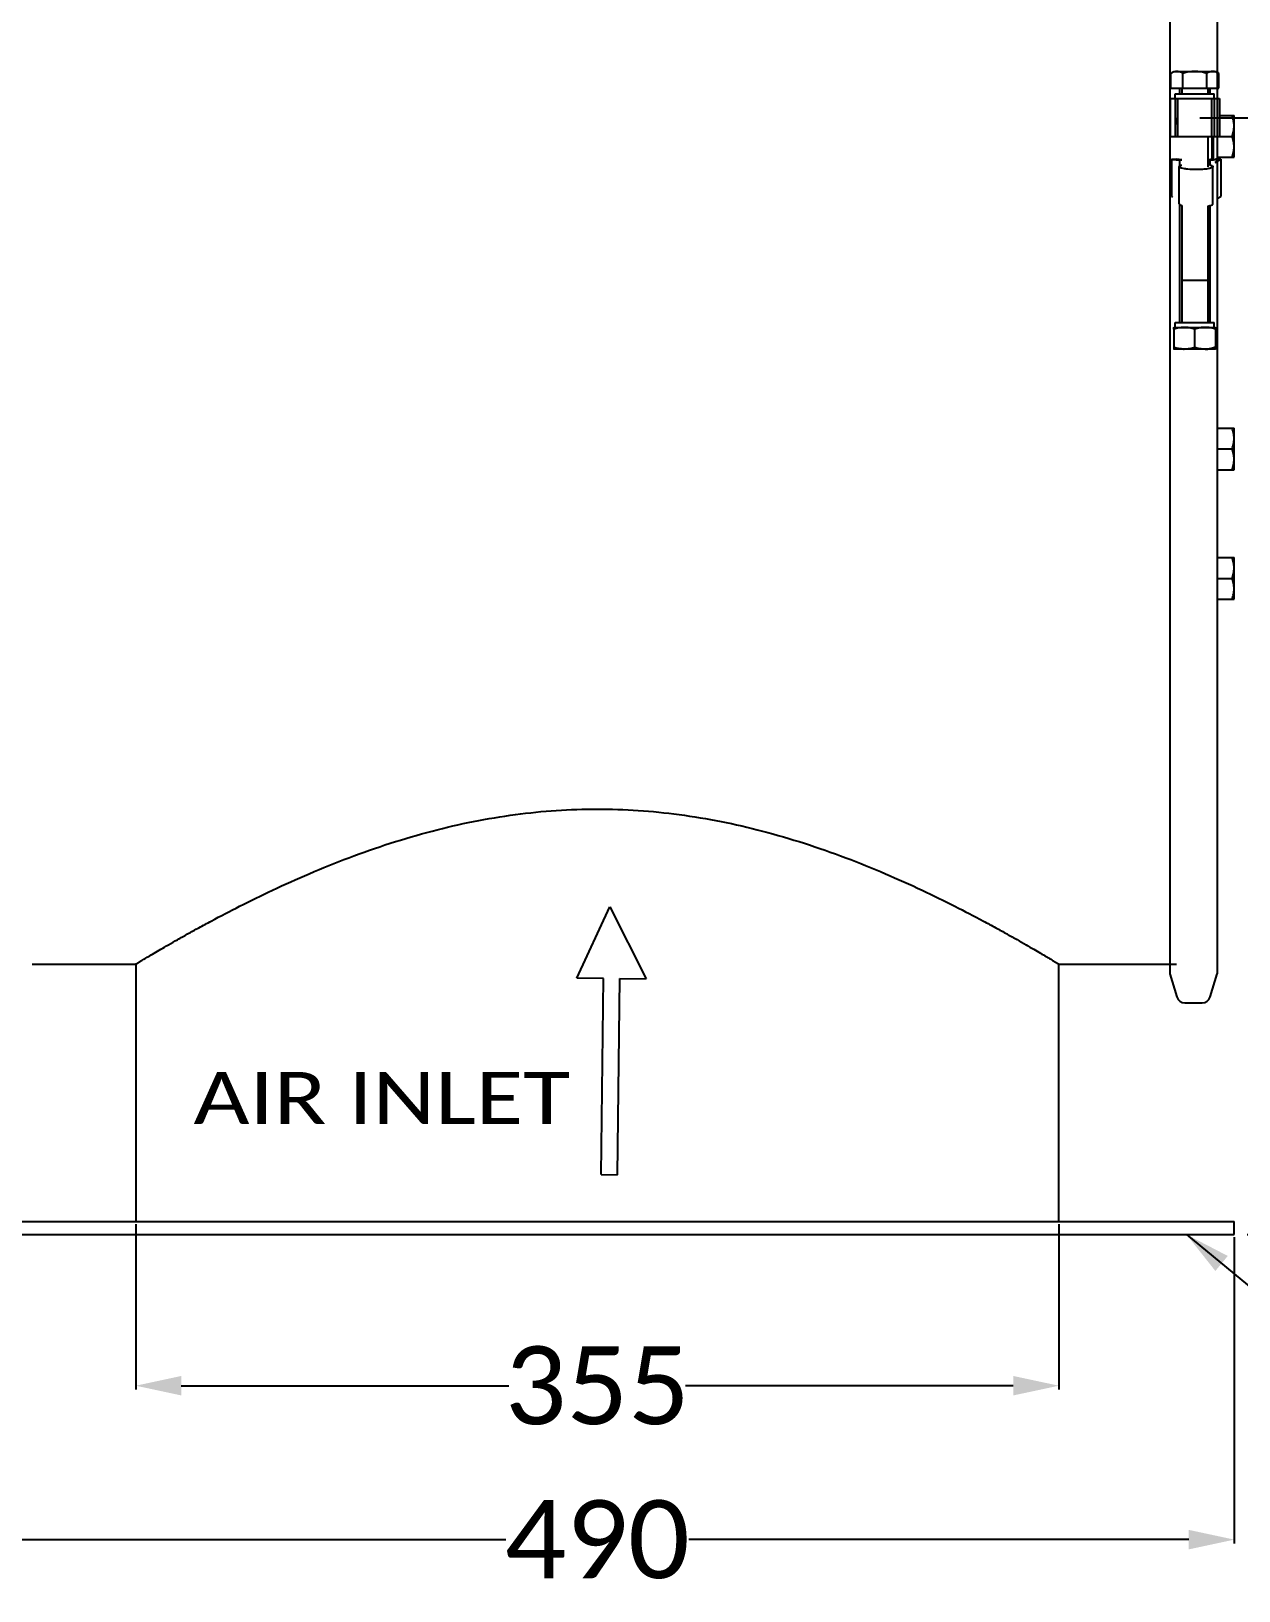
# Model space of a CAD drawing. Header units: millimetres. Extents: x 750 to 8479, y 2174 to 4333.
# Drawn here: x 7466 to 7930, y 3192 to 3792 of the extents above; entities that cross this region are included whole.
import ezdxf
from ezdxf.enums import TextEntityAlignment as Align

# ---------------------------------------------------------------- set-up
doc = ezdxf.new("R2010")
doc.units = ezdxf.units.MM
doc.header["$LTSCALE"] = 153.67
doc.header["$PDMODE"] = 3
doc.header["$PDSIZE"] = 8
doc.layers.get('0').update_dxf_attribs({"linetype": 'CONTINUOUS'})
doc.layers.get('Defpoints').update_dxf_attribs({"linetype": 'CONTINUOUS'})
doc.layers.add('00_BUW_DATUM', color=7, linetype='CONTINUOUS')
doc.layers.add('02___PRT_ALL_AXES', color=7, linetype='CONTINUOUS')
doc.styles.get("Standard").update_dxf_attribs({"font": 'calibri.ttf'})
doc.dimstyles.new('DIMSTYLE_2', dxfattribs={"dimtxt": 17.5, "dimasz": 17.5, "dimexe": 1.5, "dimexo": 1, "dimgap": 0.875, "dimtad": 1, "dimdec": 0, "dimdsep": 46, "dimtxsty": 'Standard', "dimblk": '_FILLED', "dimblk1": '_FILLED', "dimblk2": '_FILLED', "dimcen": 0.09, "dimazin": 2, "dimtp": 0.01, "dimtm": 0.01, "dimtfac": 1, "dimtdec": 0, "dimtofl": 0, "dimtmove": 0, "dimatfit": 3, "dimldrblk": '_FILLED', "dimfxl": 1, "dimtolj": 1, "dimarcsym": 0})
doc.dimstyles.get("Standard").update_dxf_attribs({"dimtxt": 17.5, "dimasz": 17.5, "dimexe": 1.5, "dimexo": 1, "dimtad": 1, "dimdsep": 46, "dimtxsty": 'Standard', "dimblk": '_FILLED', "dimblk1": '_FILLED', "dimblk2": '_FILLED', "dimcen": 0.09, "dimazin": 2, "dimtol": 1, "dimtp": 0.01, "dimtm": 0.01, "dimtfac": 1, "dimtofl": 0, "dimtmove": 0, "dimatfit": 3, "dimldrblk": '_FILLED', "dimfxl": 1, "dimtolj": 1, "dimarcsym": 0})

# ---------------------------------------------------------------- blocks, each defined once
blk = doc.blocks.new('_FILLED')
at = {"color": 0, "linetype": 'ByBlock'}
blk.add_solid([(0, 0), (-1, 0.214), (-1, -0.214)], dxfattribs=at)
blk = doc.blocks.new('*D60')
at = {"color": 0, "lineweight": -2}
for p, q in [((7924.22, 4036.31), (8087.79, 4036.31)), ((8086.29, 3346.31), (8086.29, 4018.81)), ((7933.72, 3328.81), (8087.79, 3328.81))]:
    blk.add_line(p, q, dxfattribs=at)
at = {"layer": 'Defpoints', "color": 0}
for p in [(7923.22, 4036.31), (8086.29, 4036.31), (7932.72, 3328.81)]:
    blk.add_point(p, dxfattribs=at)
at = {"color": 0, "linetype": 'ByBlock', "lineweight": -2, "xscale": 17.5, "yscale": 17.5, "zscale": 17.5}
for p, rotation in [((8086.29, 4036.31), 90), ((8086.29, 3328.81), 270)]:
    blk.add_blockref('_FILLED', p, dxfattribs=dict(at, rotation=rotation))
at = {"color": 0, "insert": (8045.41, 3632.59), "char_height": 30, "attachment_point": 2, "rotation": 90, "line_spacing_factor": 0.9}
blk.add_mtext('\\A1;L-708', dxfattribs=at)
blk = doc.blocks.new('*D73')
at = {"color": 0, "lineweight": -2}
for p, q in [((7438.72, 3327.81), (7438.72, 3209.96)), ((7928.72, 3327.81), (7928.72, 3209.96)), ((7456.22, 3211.46), (7648.54, 3211.46)), ((7911.22, 3211.46), (7718.9, 3211.46))]:
    blk.add_line(p, q, dxfattribs=at)
at = {"layer": 'Defpoints', "color": 0}
for p in [(7438.72, 3328.81), (7928.72, 3328.81), (7928.72, 3211.46)]:
    blk.add_point(p, dxfattribs=at)
at = {"color": 0, "linetype": 'ByBlock', "lineweight": -2, "xscale": 17.5, "yscale": 17.5, "zscale": 17.5, "rotation": 180}
blk.add_blockref('_FILLED', (7438.72, 3211.46), dxfattribs=at)
at = {"color": 0, "linetype": 'ByBlock', "lineweight": -2, "xscale": 17.5, "yscale": 17.5, "zscale": 17.5}
blk.add_blockref('_FILLED', (7928.72, 3211.46), dxfattribs=at)
at = {"color": 0, "insert": (7683.72, 3211.46), "char_height": 30, "attachment_point": 5}
blk.add_mtext('\\A1;490', dxfattribs=at)
blk = doc.blocks.new('*D74')
at = {"color": 0, "lineweight": -2}
for p, q in [((7506.22, 3332.81), (7506.22, 3269.16)), ((7861.22, 3332.81), (7861.22, 3269.16)), ((7523.72, 3270.66), (7649.74, 3270.66)), ((7843.72, 3270.66), (7717.7, 3270.66))]:
    blk.add_line(p, q, dxfattribs=at)
at = {"layer": 'Defpoints', "color": 0}
for p in [(7506.22, 3333.81), (7861.22, 3333.81), (7861.22, 3270.66)]:
    blk.add_point(p, dxfattribs=at)
at = {"color": 0, "linetype": 'ByBlock', "lineweight": -2, "xscale": 17.5, "yscale": 17.5, "zscale": 17.5, "rotation": 180}
blk.add_blockref('_FILLED', (7506.22, 3270.66), dxfattribs=at)
at = {"color": 0, "linetype": 'ByBlock', "lineweight": -2, "xscale": 17.5, "yscale": 17.5, "zscale": 17.5}
blk.add_blockref('_FILLED', (7861.22, 3270.66), dxfattribs=at)
at = {"color": 0, "insert": (7683.72, 3270.66), "char_height": 30, "attachment_point": 5}
blk.add_mtext('\\A1;355', dxfattribs=at)
blk = doc.blocks.new('*D78')
at = {"color": 0, "lineweight": -2}
for p, q in [((7916.52, 4036.41), (8014.44, 4036.41)), ((8012.94, 3775.82), (8012.94, 4018.91)), ((7915.47, 3758.32), (8014.44, 3758.32))]:
    blk.add_line(p, q, dxfattribs=at)
at = {"layer": 'Defpoints', "color": 0}
for p in [(7915.52, 4036.41), (8012.94, 4036.41), (7914.47, 3758.32)]:
    blk.add_point(p, dxfattribs=at)
at = {"color": 0, "linetype": 'ByBlock', "lineweight": -2, "xscale": 17.5, "yscale": 17.5, "zscale": 17.5}
for p, rotation in [((8012.94, 4036.41), 90), ((8012.94, 3758.32), 270)]:
    blk.add_blockref('_FILLED', p, dxfattribs=dict(at, rotation=rotation))
at = {"color": 0, "insert": (7996.69, 3856.85), "char_height": 30, "attachment_point": 5, "rotation": 90}
blk.add_mtext('\\A1;L-278', dxfattribs=at)
blk = doc.blocks.new('ARROW_4_BL1', base_point=(2290.53, 1379.95))
at = {"color": 7, "linetype": 'Continuous'}
for p, q in [((2314.47, 1383.07), (2314.59, 1393.28)), ((2314.59, 1393.28), (2342.06, 1380.6)), ((2239.08, 1383.97), (2239, 1377.74)), ((2239.08, 1383.97), (2314.47, 1383.07)), ((2342.06, 1380.6), (2314.27, 1366.62)), ((2239, 1377.74), (2314.4, 1376.83)), ((2314.4, 1376.83), (2314.27, 1366.62))]:
    blk.add_line(p, q, dxfattribs=at)

msp = doc.modelspace()

# ---------------------------------------------------------------- linework, layer by layer
for p, q in [((7903.93293, 4025.97383), (7903.93293, 3429.03824)), ((7904.28272, 3769.70294), (7922.75793, 3769.70294)), ((7904.01602, 3765.70294), (7906.02032, 3765.70294)), ((7904.01602, 3765.70294), (7904.01602, 3751.16294)), ((7906.12334, 3751.16294), (7906.12334, 3765.70294)), ((7907.02032, 3751.16294), (7907.02032, 3765.70294)), ((7920.02032, 3751.16294), (7920.02032, 3765.70294)), ((7920.91731, 3765.70294), (7920.91731, 3751.16294)), ((7921.02032, 3765.70294), (7923.02462, 3765.70294)), ((7923.02462, 3765.70294), (7923.02462, 3751.16294)), ((7904.01602, 3751.16294), (7923.02462, 3751.16294)), ((7920.72032, 3742.33185), (7920.72032, 3751.16294)), ((7904.51602, 3742.34009), (7906.43167, 3742.4399)), ((7904.51602, 3742.34009), (7904.93293, 3742.09877)), ((7904.51602, 3742.34009), (7904.51604, 3728.02101)), ((7906.43167, 3742.4399), (7906.65321, 3742.31166)), ((7907.52034, 3725.16886), (7907.52032, 3739.48794)), ((7919.18991, 3740.2974), (7919.19362, 3740.26608)), ((7920.52034, 3725.16888), (7920.52032, 3739.48795)), ((7921.40957, 3742.32449), (7921.60897, 3742.43992)), ((7921.41731, 3741.12031), (7923.52462, 3742.34011)), ((7923.52462, 3742.34011), (7921.60897, 3742.43992)), ((7923.52462, 3742.34011), (7923.52464, 3728.02104)), ((7904.51604, 3728.02101), (7904.93293, 3727.7797)), ((7922.10772, 3727.20087), (7923.52464, 3728.02104)), ((7918.52032, 3695.70294), (7908.52032, 3695.70294)), ((7506.22032, 3432.80818), (7506.22032, 3333.80818)), ((7861.22032, 3333.80818), (7861.22032, 3432.80818))]:
    msp.add_line(p, q)
msp.add_arc((7910.21047, 3745.01612), 6.3585, 254.56701903, 254.73278812)
for points, knots in [([(7907.52033, 3739.48794), (7907.52033, 3739.62234), (7907.76375, 3739.81447), (7908.11396, 3739.96603), (7908.37309, 3740.04887), (7908.5184, 3740.08898)], [0, 0, 0, 0, 0.335361002, 0.623876209, 1, 1, 1, 1]), ([(7908.5184, 3738.88689), (7908.37309, 3738.92701), (7908.11396, 3739.00984), (7907.76375, 3739.1614), (7907.52033, 3739.35353), (7907.52033, 3739.48794)], [0, 0, 0, 0, 0.376123739, 0.664638919, 1, 1, 1, 1]), ([(7914.02032, 3738.35915), (7912.97657, 3738.35915), (7911.48804, 3738.41574), (7909.66074, 3738.63602), (7908.87739, 3738.78887), (7908.53614, 3738.88202)], [0, 0, 0, 0, 0.567233804, 0.807759403, 1, 1, 1, 1]), ([(7918.52098, 3738.67352), (7917.83439, 3738.55909), (7916.3344, 3738.40697), (7914.82929, 3738.35915), (7914.02032, 3738.35915)], [0, 0, 0, 0, 0.462488115, 1, 1, 1, 1]), ([(7920.52031, 3739.48801), (7920.52033, 3739.4486), (7920.49039, 3739.3593), (7920.38058, 3739.24663), (7920.21272, 3739.1387), (7919.98439, 3739.03451), (7919.69708, 3738.93427), (7919.20611, 3738.79883), (7918.80539, 3738.72092), (7918.52098, 3738.67352)], [0, 0, 0, 0, 0.052738024, 0.119410722, 0.207205995, 0.318720018, 0.454502067, 0.614101634, 1, 1, 1, 1]), ([(7919.19362, 3740.26608), (7919.1977, 3740.2488), (7919.22478, 3740.2119), (7919.32779, 3740.14625), (7919.42865, 3740.11457), (7919.5045, 3740.09387)], [0, 0, 0, 0, 0.145826154, 0.354302694, 1, 1, 1, 1]), ([(7919.5045, 3740.09387), (7919.6523, 3740.05352), (7919.91598, 3739.97014), (7920.27166, 3739.8177), (7920.52026, 3739.62411), (7920.52031, 3739.48801)], [0, 0, 0, 0, 0.376619603, 0.665439702, 1, 1, 1, 1]), ([(7907.52035, 3725.16892), (7907.52029, 3725.03574), (7907.75998, 3724.84468), (7908.10621, 3724.69378), (7908.36203, 3724.61134), (7908.50552, 3724.5714)], [0, 0, 0, 0, 0.335956024, 0.624268506, 1, 1, 1, 1]), ([(7918.52069, 3724.3544), (7918.80515, 3724.4018), (7919.20592, 3724.47971), (7919.69697, 3724.61515), (7919.98433, 3724.7154), (7920.21269, 3724.81959), (7920.38058, 3724.92754), (7920.4904, 3725.04021), (7920.52035, 3725.12953), (7920.52033, 3725.16894)], [0, 0, 0, 0, 0.385901805, 0.545502685, 0.681285429, 0.792799602, 0.880593964, 0.947264819, 1, 1, 1, 1]), ([(7506.22032, 3432.80818), (7506.21599, 3432.80998), (7506.2524, 3432.82122), (7506.26893, 3432.84158), (7506.34053, 3432.87887), (7506.42017, 3432.92955), (7506.53099, 3432.99538), (7506.72394, 3433.11221), (7507.02789, 3433.29499), (7507.46497, 3433.55807), (7508.00023, 3433.87947), (7508.63326, 3434.25882), (7509.67306, 3434.88037), (7511.22135, 3435.80164), (7513.38527, 3437.07977), (7515.96377, 3438.589), (7518.96616, 3440.32718), (7522.40114, 3442.28997), (7526.27643, 3444.47067), (7530.60015, 3446.8605), (7537.24656, 3450.45853), (7546.64347, 3455.35731), (7559.17496, 3461.4877), (7573.15838, 3467.7811), (7588.2365, 3473.87009), (7603.99875, 3479.40425), (7625.22332, 3485.62607), (7651.7731, 3490.97928), (7673.20575, 3492.43722), (7683.72032, 3492.43722)], [0, 0, 0, 0, 0.000074229, 0.000297126, 0.000669001, 0.001190167, 0.001860928, 0.002681508, 0.004772739, 0.007465011, 0.010758275, 0.01465154, 0.019144053, 0.029928541, 0.043162427, 0.058914979, 0.077208681, 0.098062481, 0.121521191, 0.147576917, 0.176240059, 0.241121488, 0.315260754, 0.396977242, 0.483734272, 0.57251557, 0.661223791, 0.833608137, 1, 1, 1, 1]), ([(7683.72032, 3492.43722), (7694.22897, 3492.43722), (7715.65561, 3490.98055), (7742.20027, 3485.63024), (7763.4259, 3479.40944), (7779.18978, 3473.87555), (7794.26987, 3467.78643), (7808.25555, 3461.49249), (7820.78927, 3455.36133), (7830.18793, 3450.4618), (7836.83558, 3446.86319), (7841.16012, 3444.47296), (7845.03615, 3442.29187), (7848.4718, 3440.32872), (7851.47479, 3438.59022), (7854.05381, 3437.08069), (7855.94108, 3435.96597), (7857.2462, 3435.1906), (7858.07562, 3434.69624), (7858.8068, 3434.25917), (7859.43998, 3433.87972), (7859.97537, 3433.55827), (7860.41258, 3433.29508), (7860.71654, 3433.11234), (7860.90963, 3432.99534), (7861.02029, 3432.9298), (7861.10045, 3432.87832), (7861.17094, 3432.84281), (7861.18943, 3432.81931), (7861.22382, 3432.81131), (7861.22032, 3432.80818)], [0, 0, 0, 0, 0.166298133, 0.338681678, 0.427395639, 0.516183499, 0.602951096, 0.684679902, 0.75883233, 0.82372539, 0.852393652, 0.878454156, 0.901917342, 0.922775166, 0.941072436, 0.956828196, 0.970064647, 0.975758836, 0.980851317, 0.985344909, 0.989239127, 0.992533184, 0.995226114, 0.99731787, 0.998138653, 0.998809577, 0.999330861, 0.999702815, 0.999925757, 1, 1, 1, 1])]:
    msp.add_open_spline(points, degree=3, knots=knots)
at = {"layer": '00_BUW_DATUM'}
for p, q in [((7905.52032, 3776.10294), (7904.28272, 3775.38841)), ((7904.28272, 3769.70294), (7904.28272, 3775.38841)), ((7905.52032, 3776.10294), (7921.52032, 3776.10294)), ((7908.90152, 3769.70294), (7908.90152, 3775.38841)), ((7918.13912, 3769.70294), (7918.13912, 3775.38841)), ((7921.52032, 3776.10294), (7922.75793, 3775.38841)), ((7922.75793, 3769.70294), (7922.75793, 3775.38841)), ((7906.02032, 3767.50294), (7921.02032, 3767.50294)), ((7906.02032, 3765.70294), (7906.02032, 3767.50294)), ((7908.52032, 3769.70294), (7908.52032, 3767.50294)), ((7918.52032, 3769.70294), (7918.52032, 3767.50294)), ((7921.02032, 3765.70294), (7921.02032, 3767.50294)), ((7906.02032, 3765.70294), (7921.02032, 3765.70294)), ((7923.02462, 3759.16294), (7928.62032, 3759.16294)), ((7928.62032, 3743.16294), (7928.62032, 3759.16294)), ((7918.52032, 3751.16294), (7918.52032, 3739.48793)), ((7922.22032, 3742.40806), (7922.22032, 3751.16294)), ((7923.02462, 3751.16294), (7927.90579, 3751.16294)), ((7922.22032, 3743.16294), (7928.62032, 3743.16294)), ((7908.52032, 3724.573), (7908.52032, 3679.50294)), ((7918.52032, 3724.35446), (7918.52032, 3679.50294)), ((7905.48477, 3676.98841), (7905.48477, 3670.01747)), ((7905.52056, 3677.70294), (7921.52008, 3677.70294)), ((7906.02032, 3679.50294), (7921.02032, 3679.50294)), ((7906.02032, 3677.70294), (7906.02032, 3679.50294)), ((7913.44874, 3676.98841), (7913.44874, 3670.01747)), ((7921.02032, 3677.70294), (7921.02032, 3679.50294)), ((7921.48429, 3676.98841), (7921.48429, 3670.01747)), ((7921.55587, 3676.98841), (7921.55587, 3670.01747)), ((7921.52008, 3669.30294), (7905.52056, 3669.30294)), ((7922.22032, 3640.95478), (7922.10772, 3640.95478)), ((7922.22032, 3620.95479), (7922.22032, 3640.95478)), ((7922.22032, 3638.95479), (7928.62032, 3638.95479)), ((7928.62032, 3622.95479), (7928.62032, 3638.95479)), ((7922.22032, 3630.95479), (7927.90579, 3630.95479)), ((7922.22032, 3622.95479), (7928.62032, 3622.95479)), ((7922.22032, 3620.95479), (7922.10772, 3620.95479)), ((7922.22032, 3591.16294), (7922.10772, 3591.16294)), ((7922.22032, 3571.16294), (7922.22032, 3591.16294)), ((7922.22032, 3589.16294), (7928.62032, 3589.16294)), ((7928.62032, 3573.16294), (7928.62032, 3589.16294)), ((7922.22032, 3581.16294), (7927.90579, 3581.16294)), ((7922.22032, 3571.16294), (7922.10772, 3571.16294)), ((7922.22032, 3573.16294), (7928.62032, 3573.16294))]:
    msp.add_line(p, q, dxfattribs=at)
for centre, radius, start, end in [((7906.77595, 3771.73718), 4.38638, 106.12444144, 107.48884276), ((7909.46704, 3667.39835), 10.30459, 90.00155351, 91.64498147), ((7917.46205, 3667.04388), 10.65906, 84.33451769, 89.97597947), ((7909.46704, 3679.60753), 10.30459, 268.3550185, 269.99844698), ((7917.46205, 3679.962), 10.65906, 270.02402053, 275.66548231)]:
    msp.add_arc(centre, radius, start, end, dxfattribs=at)
for points, knots in [([(7905.45776, 3775.9208), (7905.3577, 3775.88928), (7904.95161, 3775.74544), (7904.56472, 3775.55122), (7904.28272, 3775.38841)], [0, 0, 0, 0, 0.243660167, 1, 1, 1, 1]), ([(7906.59212, 3776.10294), (7906.33154, 3776.10294), (7905.98102, 3776.06229), (7905.64281, 3775.97559), (7905.55775, 3775.951)], [0, 0, 0, 0, 0.746378196, 1, 1, 1, 1]), ([(7908.90152, 3775.38841), (7908.53901, 3775.59771), (7907.8023, 3775.95532), (7906.98645, 3776.10294), (7906.59212, 3776.10294)], [0, 0, 0, 0, 0.514922955, 1, 1, 1, 1]), ([(7913.52032, 3776.10294), (7913.12961, 3776.10294), (7911.5681, 3776.03685), (7910.02604, 3775.71303), (7908.90152, 3775.38841)], [0, 0, 0, 0, 0.250270351, 1, 1, 1, 1]), ([(7918.13912, 3775.38841), (7917.0146, 3775.71303), (7915.47255, 3776.03685), (7913.91103, 3776.10294), (7913.52032, 3776.10294)], [0, 0, 0, 0, 0.749729686, 1, 1, 1, 1]), ([(7920.44853, 3776.10294), (7920.05419, 3776.10294), (7919.23835, 3775.95532), (7918.50164, 3775.59771), (7918.13912, 3775.38841)], [0, 0, 0, 0, 0.48507709, 1, 1, 1, 1]), ([(7922.75793, 3775.38841), (7922.39541, 3775.59771), (7921.6587, 3775.95532), (7920.84286, 3776.10294), (7920.44853, 3776.10294)], [0, 0, 0, 0, 0.514922955, 1, 1, 1, 1]), ([(7928.62032, 3755.16294), (7928.62032, 3755.83987), (7928.48264, 3757.20127), (7928.12146, 3758.51592), (7927.90579, 3759.16294)], [0, 0, 0, 0, 0.498127019, 1, 1, 1, 1]), ([(7927.90579, 3751.16294), (7928.12146, 3751.80995), (7928.48265, 3753.1246), (7928.62032, 3754.486), (7928.62032, 3755.16294)], [0, 0, 0, 0, 0.501864422, 1, 1, 1, 1]), ([(7928.62032, 3747.16294), (7928.62032, 3747.83987), (7928.48264, 3749.20127), (7928.12146, 3750.51592), (7927.90579, 3751.16294)], [0, 0, 0, 0, 0.498127019, 1, 1, 1, 1]), ([(7927.90579, 3743.16294), (7928.12146, 3743.80995), (7928.48265, 3745.1246), (7928.62032, 3746.486), (7928.62032, 3747.16294)], [0, 0, 0, 0, 0.501864422, 1, 1, 1, 1]), ([(7905.48477, 3676.98841), (7905.48616, 3677.04022), (7905.48892, 3677.1387), (7905.49327, 3677.27811), (7905.49763, 3677.40026), (7905.50199, 3677.50345), (7905.50631, 3677.58568), (7905.51014, 3677.64095), (7905.51338, 3677.67297), (7905.51559, 3677.68909), (7905.51741, 3677.69726), (7905.51928, 3677.70294), (7905.52056, 3677.70294)], [0, 0, 0, 0, 0.217040189, 0.412548328, 0.58402283, 0.728914463, 0.844794094, 0.929472072, 0.959573879, 0.981296557, 0.994630135, 1, 1, 1, 1]), ([(7909.17123, 3677.69869), (7908.54638, 3677.68077), (7907.29359, 3677.52773), (7906.08196, 3677.18837), (7905.48477, 3676.98841)], [0, 0, 0, 0, 0.498138409, 1, 1, 1, 1]), ([(7913.44874, 3676.98841), (7912.80474, 3677.20405), (7911.49618, 3677.56521), (7910.14066, 3677.70294), (7909.46676, 3677.70294)], [0, 0, 0, 0, 0.50193644, 1, 1, 1, 1]), ([(7917.46652, 3677.70294), (7916.78661, 3677.70294), (7915.4194, 3677.5653), (7914.09874, 3677.20412), (7913.44874, 3676.98841)], [0, 0, 0, 0, 0.49818901, 1, 1, 1, 1]), ([(7921.48429, 3676.98841), (7921.24208, 3677.06879), (7920.27239, 3677.36916), (7919.27082, 3677.5761), (7918.51431, 3677.65087)], [0, 0, 0, 0, 0.251331121, 1, 1, 1, 1]), ([(7921.52008, 3677.70294), (7921.5188, 3677.70294), (7921.51693, 3677.69726), (7921.5151, 3677.68909), (7921.5129, 3677.67297), (7921.50966, 3677.64095), (7921.50582, 3677.58568), (7921.50151, 3677.50345), (7921.49715, 3677.40026), (7921.49279, 3677.27811), (7921.48844, 3677.1387), (7921.48568, 3677.04022), (7921.48429, 3676.98841)], [0, 0, 0, 0, 0.00536987, 0.018703455, 0.040426127, 0.070527929, 0.155205923, 0.271085549, 0.415977182, 0.587451673, 0.782959809, 1, 1, 1, 1]), ([(7921.55587, 3676.98841), (7921.55448, 3677.04022), (7921.55173, 3677.1387), (7921.54737, 3677.27811), (7921.54301, 3677.40026), (7921.53866, 3677.50345), (7921.53434, 3677.58568), (7921.53051, 3677.64095), (7921.52727, 3677.67297), (7921.52506, 3677.68909), (7921.52323, 3677.69726), (7921.52136, 3677.70294), (7921.52008, 3677.70294)], [0, 0, 0, 0, 0.217040189, 0.412548328, 0.58402283, 0.728914463, 0.844794094, 0.929472072, 0.959573879, 0.981296557, 0.994630135, 1, 1, 1, 1]), ([(7905.48477, 3670.01747), (7905.48616, 3669.96566), (7905.48892, 3669.86718), (7905.49327, 3669.72777), (7905.49763, 3669.60562), (7905.50199, 3669.50244), (7905.50631, 3669.4202), (7905.51014, 3669.36493), (7905.51338, 3669.33291), (7905.51559, 3669.31679), (7905.51741, 3669.30862), (7905.51928, 3669.30294), (7905.52056, 3669.30294)], [0, 0, 0, 0, 0.217040189, 0.412548328, 0.58402283, 0.728914463, 0.844794094, 0.929472072, 0.959573879, 0.981296557, 0.994630135, 1, 1, 1, 1]), ([(7909.17123, 3669.30719), (7908.54638, 3669.32512), (7907.29359, 3669.47815), (7906.08196, 3669.81751), (7905.48477, 3670.01747)], [0, 0, 0, 0, 0.498138409, 1, 1, 1, 1]), ([(7913.44874, 3670.01747), (7912.80474, 3669.80183), (7911.49618, 3669.44067), (7910.14066, 3669.30294), (7909.46676, 3669.30294)], [0, 0, 0, 0, 0.50193644, 1, 1, 1, 1]), ([(7917.46652, 3669.30294), (7916.78661, 3669.30294), (7915.4194, 3669.44058), (7914.09874, 3669.80176), (7913.44874, 3670.01747)], [0, 0, 0, 0, 0.49818901, 1, 1, 1, 1]), ([(7921.48429, 3670.01747), (7921.24208, 3669.93709), (7920.27239, 3669.63672), (7919.27082, 3669.42978), (7918.51431, 3669.35501)], [0, 0, 0, 0, 0.251331121, 1, 1, 1, 1]), ([(7921.52008, 3669.30294), (7921.5188, 3669.30294), (7921.51693, 3669.30862), (7921.5151, 3669.31679), (7921.5129, 3669.33291), (7921.50966, 3669.36493), (7921.50582, 3669.4202), (7921.50151, 3669.50244), (7921.49715, 3669.60562), (7921.49279, 3669.72777), (7921.48844, 3669.86718), (7921.48568, 3669.96566), (7921.48429, 3670.01747)], [0, 0, 0, 0, 0.00536987, 0.018703455, 0.040426127, 0.070527929, 0.155205923, 0.271085549, 0.415977182, 0.587451673, 0.782959809, 1, 1, 1, 1]), ([(7921.55587, 3670.01747), (7921.55448, 3669.96566), (7921.55173, 3669.86718), (7921.54737, 3669.72777), (7921.54301, 3669.60562), (7921.53866, 3669.50244), (7921.53434, 3669.4202), (7921.53051, 3669.36493), (7921.52727, 3669.33291), (7921.52506, 3669.31679), (7921.52323, 3669.30862), (7921.52136, 3669.30294), (7921.52008, 3669.30294)], [0, 0, 0, 0, 0.217040189, 0.412548328, 0.58402283, 0.728914463, 0.844794094, 0.929472072, 0.959573879, 0.981296557, 0.994630135, 1, 1, 1, 1]), ([(7928.62032, 3634.95479), (7928.62032, 3635.63172), (7928.48264, 3636.99311), (7928.12146, 3638.30777), (7927.90579, 3638.95479)], [0, 0, 0, 0, 0.498127019, 1, 1, 1, 1]), ([(7927.90579, 3630.95479), (7928.12146, 3631.6018), (7928.48265, 3632.91645), (7928.62032, 3634.27785), (7928.62032, 3634.95479)], [0, 0, 0, 0, 0.501864422, 1, 1, 1, 1]), ([(7928.62032, 3626.95479), (7928.62032, 3627.63172), (7928.48264, 3628.99311), (7928.12146, 3630.30777), (7927.90579, 3630.95479)], [0, 0, 0, 0, 0.498127019, 1, 1, 1, 1]), ([(7927.90579, 3622.95479), (7928.12146, 3623.6018), (7928.48265, 3624.91645), (7928.62032, 3626.27785), (7928.62032, 3626.95479)], [0, 0, 0, 0, 0.501864422, 1, 1, 1, 1]), ([(7928.62032, 3585.16294), (7928.62032, 3585.83987), (7928.48264, 3587.20127), (7928.12146, 3588.51592), (7927.90579, 3589.16294)], [0, 0, 0, 0, 0.498127019, 1, 1, 1, 1]), ([(7927.90579, 3581.16294), (7928.12146, 3581.80995), (7928.48265, 3583.1246), (7928.62032, 3584.486), (7928.62032, 3585.16294)], [0, 0, 0, 0, 0.501864422, 1, 1, 1, 1]), ([(7928.62032, 3577.16294), (7928.62032, 3577.83987), (7928.48264, 3579.20127), (7928.12146, 3580.51592), (7927.90579, 3581.16294)], [0, 0, 0, 0, 0.498127019, 1, 1, 1, 1]), ([(7927.90579, 3573.16294), (7928.12146, 3573.80995), (7928.48265, 3575.1246), (7928.62032, 3576.486), (7928.62032, 3577.16294)], [0, 0, 0, 0, 0.501864422, 1, 1, 1, 1])]:
    msp.add_open_spline(points, degree=3, knots=knots, dxfattribs=at)
at = {"layer": '02___PRT_ALL_AXES'}
for p, q in [((7922.10772, 4025.97383), (7922.10772, 3429.03824)), ((7922.10772, 4012.67953), (7922.10772, 3775.76381)), ((7907.64409, 3769.70294), (7907.64409, 3767.50294)), ((7919.39656, 3767.50294), (7919.39656, 3769.70294)), ((7922.10772, 3769.70294), (7922.10772, 3765.70294)), ((7906.22032, 3758.32203), (7906.22032, 3755.76516)), ((7920.22032, 3742.29258), (7920.22032, 3751.16294)), ((7906.46302, 3742.33337), (7904.93293, 3742.31704)), ((7904.93293, 3742.31704), (7907.64409, 3742.00756)), ((7908.52032, 3742.09852), (7906.46302, 3742.33337)), ((7908.52032, 3742.01691), (7907.64409, 3742.00756)), ((7907.64409, 3742.00756), (7907.64409, 3739.69451)), ((7920.57763, 3742.33337), (7918.52032, 3742.09852)), ((7918.52032, 3742.01691), (7919.39656, 3742.00756)), ((7919.39656, 3742.00756), (7922.10772, 3742.31704)), ((7919.39656, 3740.12996), (7919.39656, 3742.00756)), ((7920.57763, 3742.33337), (7922.10772, 3742.31704)), ((7907.64409, 3724.95081), (7907.64409, 3679.50294)), ((7922.10772, 3727.20087), (7922.10772, 3497.69515)), ((7919.39656, 3679.50294), (7919.39656, 3724.5401)), ((7466.30772, 3432.80818), (7506.22032, 3432.80818)), ((7861.22032, 3432.80818), (7906.43293, 3432.80818)), ((7903.93293, 3429.03824), (7906.64409, 3420.17044)), ((7919.39656, 3420.17044), (7922.10772, 3429.03824)), ((7909.70426, 3417.90603), (7916.33638, 3417.90603)), ((7438.72032, 3333.80818), (7928.72032, 3333.80818)), ((7928.72032, 3328.80818), (7928.72032, 3333.80818)), ((7438.72032, 3328.80818), (7928.72032, 3328.80818))]:
    msp.add_line(p, q, dxfattribs=at)
for centre, start, end in [((7909.70426, 3421.10603), 197, 270), ((7916.33638, 3421.10603), 270, 343)]:
    msp.add_arc(centre, 3.2, start, end, dxfattribs=at)
for points, knots in [([(7908.50816, 3741.95899), (7908.41414, 3741.96208), (7908.12593, 3741.97342), (7907.83726, 3741.98551), (7907.64409, 3742.00756)], [0, 0, 0, 0, 0.326081773, 1, 1, 1, 1]), ([(7919.39656, 3742.00756), (7919.3479, 3742.00201), (7919.06036, 3741.97739), (7918.77189, 3741.96687), (7918.53248, 3741.95899)], [0, 0, 0, 0, 0.169765379, 1, 1, 1, 1])]:
    msp.add_open_spline(points, degree=3, knots=knots, dxfattribs=at)

# ---------------------------------------------------------------- block references
at = {"linetype": 'ByBlock', "rotation": 89.99999999999999}
msp.add_blockref('ARROW_4_BL1', (7689.23795, 3403.34777), dxfattribs=at)

# ---------------------------------------------------------------- texts
at = {"linetype": 'ByBlock', "width": 1.181322}
msp.add_text('AIR INLET', height=20, dxfattribs=at).set_placement((7528.41935, 3371.33829), (7673.32208, 3371.33829), align=Align.FIT)

# ---------------------------------------------------------------- dimensions: what is measured, and where the dimension line sits
for base, p1, p2, text, picture, middle in [((8012.93837, 4036.40818), (7914.46932, 3758.32203), (7915.52032, 4036.40818), 'L-278', '*D78', (8012.93837, 3856.85075)), ((8086.28881, 4036.30818), (7932.72032, 3328.80818), (7923.22032, 4036.30818), 'L-708', '*D60', (8086.28881, 3632.58632))]:
    dim = msp.add_linear_dim(base=base, p1=p1, p2=p2, angle=90, text=text, dimstyle='DIMSTYLE_2', override={"dimtxt": 30, "dimtxsty": 'Standard', "dimldrblk": '_FILLED'})
    dim.commit()
    dim.dimension.update_dxf_attribs({"geometry": picture, "text_midpoint": middle, "dimtype": 160})
for base, p1, p2, text, picture, middle in [((7861.22032, 3270.66317), (7506.22032, 3333.80818), (7861.22032, 3333.80818), '355', '*D74', (7683.72032, 3270.66317)), ((7928.72032, 3211.46449), (7438.72032, 3328.80818), (7928.72032, 3328.80818), '490', '*D73', (7683.72032, 3211.46449))]:
    dim = msp.add_linear_dim(base=base, p1=p1, p2=p2, text=text, dimstyle='Standard', override={"dimtxt": 30, "dimtad": 0, "dimtih": 1, "dimtoh": 1, "dimdec": 4, "dimzin": 0, "dimtxsty": 'Standard', "dimcen": 25.146, "dimadec": 0, "dimazin": 0, "dimtdec": 4, "dimtzin": 0})
    dim.commit()
    dim.dimension.update_dxf_attribs({"geometry": picture, "text_midpoint": middle, "dimtype": 160})

# ---------------------------------------------------------------- leaders
msp.add_leader([(7910.32063, 3328.80818), (7980.0609, 3271.31574), (7998.94575, 3271.05345)], dimstyle='Standard', override={"dimtad": 0})

doc.saveas('drawing.dxf')
